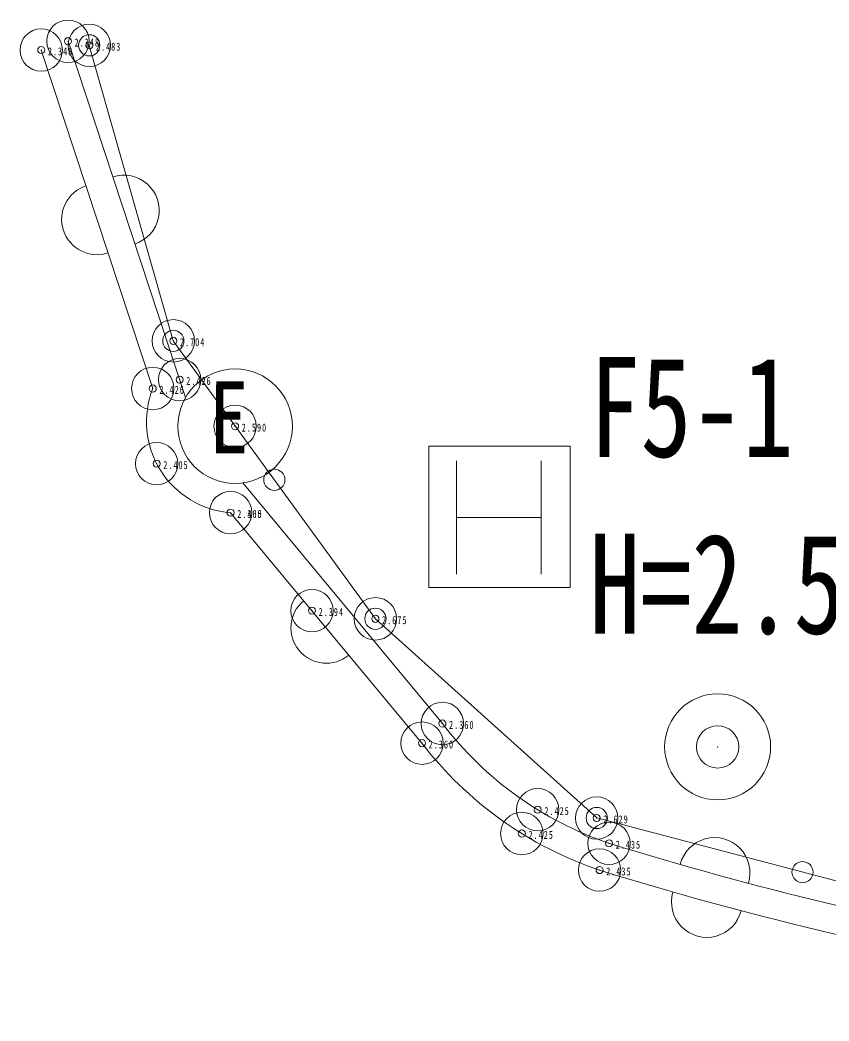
# Model space of a CAD drawing. Units: millimetres, scale not verified. Extents: x -252300 to 252300, y -178200 to 178200.
# Drawn here: x -75632 to -69910, y 115169 to 122247 of the extents above; entities that cross this region are included whole.
import ezdxf
from ezdxf.enums import TextEntityAlignment as Align

# ---------------------------------------------------------------- set-up
doc = ezdxf.new("R2010")
doc.units = ezdxf.units.MM
doc.header["$LTSCALE"] = 600
doc.header["$PDMODE"] = 32
doc.header["$PDSIZE"] = 300
for name, color, linetype, lineweight in [('0-1_S-SUV', 7, 'Continuous', 13), ('0-C_補助基準点，仮BM', 5, 'Continuous', 13), ('0-E_非表示独標', 253, 'Continuous', 13)]:
    doc.layers.add(name, color=color, linetype=linetype, lineweight=lineweight)
doc.layers.add('0-3_S-SUV-HTXT', color=7, linetype='Continuous')
doc.styles.add('ＭＳ ゴシック', font='')
doc.styles.get('ＭＳ ゴシック').set_extended_font_data('MS Gothic')

msp = doc.modelspace()

# ---------------------------------------------------------------- linework, layer by layer
at = {"layer": '0-1_S-SUV'}
for p, q in [((-74693.1, 119641), (-75482.5, 122034)), ((-74461.3, 119576.9), (-75292.6, 122096.7)), ((-72545.3, 119129), (-72545.3, 118329)), ((-71945.3, 119129), (-71945.3, 118329)), ((-74057, 118973.1), (-72644.2, 117272.1)), ((-72788.9, 117133.4), (-74142.6, 118763.1)), ((-72545.3, 118729), (-71945.3, 118729))]:
    msp.add_line(p, q, dxfattribs=at)
msp.add_lwpolyline([(-75142.4, 122067.7), (-74547.9, 119978.3), (-73118, 118012.9), (-71552.4, 116604), (-68641.5, 115838.2), (-62949.3, 115432.8)], dxfattribs=at)
msp.add_lwpolyline([(-71740.3, 119234), (-71740.3, 118234), (-72740.3, 118234), (-72740.3, 119234)], close=True, dxfattribs=at)
for centre, radius in [((-75142.4, 122067.7), 75), ((-74547.9, 119978.3), 75), ((-74110.5, 119374.5), 405), ((-73833, 118995.6), 75), ((-73118, 118012.9), 75), ((-71552.4, 116604), 75), ((-70096.9, 116221.1), 75)]:
    msp.add_circle(centre, radius, dxfattribs=at)
for centre, radius, start, end in [((-74897.9, 120900.2), 250, 288.25755, 108.25755), ((-75087.8, 120837.5), 250, 108.25755, 288.25755), ((-74093.3, 119405.5), 644.3, 158.56175, 265.61946), ((-73465.7, 117948.2), 250, 129.71331, 309.71331), ((-70666.2, 118780.6), 2487.5, 217.33129, 251.24766), ((-70688.3, 118744.5), 2647.3, 217.48884, 251.40521), ((-70719, 116215.8), 250, 342.86761, 166.37202), ((-64422.4, 139106.4), 23749.8, 252.74831, 268.19376), ((-64424.1, 139114.5), 23958, 252.74021, 268.18566), ((-70773.4, 116009.7), 250, 163.5574, 345.71085)]:
    msp.add_arc(centre, radius, start, end, dxfattribs=at)
at = {"layer": '0-C_補助基準点，仮BM'}
msp.add_circle((-70697.3, 117106.9), 375, dxfattribs=at)
msp.add_point((-70697.3, 117106.9), dxfattribs=at)
at = {"layer": '0-E_非表示独標'}
for centre in [(-75293.2, 122097), (-75482.2, 122034.5), (-75142.1, 122067.9), (-74547.6, 119978.2), (-74503.1, 119703.9), (-74693, 119641.1), (-74110.6, 119374.2), (-74665.5, 119109.5), (-74142.7, 118763.4), (-74142.7, 118763.4), (-73567, 118070.5), (-73118.1, 118012.6), (-72644.2, 117272), (-72788.5, 117133.3), (-71970.2, 116662.8), (-71552.9, 116603.9), (-72082.3, 116494.3), (-71465.4, 116425.1), (-71532.7, 116235.6)]:
    msp.add_circle(centre, 25, dxfattribs=at)
for p in [(-75293.2, 122097), (-75482.2, 122034.5), (-75142.1, 122067.9), (-74547.6, 119978.2), (-74503.1, 119703.9), (-74693, 119641.1), (-74110.6, 119374.2), (-74665.5, 119109.5), (-74142.7, 118763.4), (-73567, 118070.5), (-73118.1, 118012.6), (-72644.2, 117272), (-72788.5, 117133.3), (-71970.2, 116662.8), (-71552.9, 116603.9), (-72082.3, 116494.3), (-71465.4, 116425.1), (-71532.7, 116235.6)]:
    msp.add_point(p, dxfattribs=at)

# ---------------------------------------------------------------- texts
at = {"layer": '0-3_S-SUV-HTXT', "style": 'ＭＳ ゴシック', "width": 0.8}
msp.add_text('E', height=509.5, rotation=359.994, dxfattribs=at).set_placement((-74292.4, 119028.9), align=Align.BOTTOM_LEFT)
at = {"layer": '0-C_補助基準点，仮BM', "style": 'ＭＳ ゴシック', "width": 0.75}
for s, p in [('F5-1', (-71604.4, 118944.8)), ('H=2.579', (-71604.4, 117694.9))]:
    msp.add_text(s, height=707.7, rotation=359.994, dxfattribs=at).set_placement(p, align=Align.BOTTOM_LEFT)
at = {"layer": '0-E_非表示独標', "char_height": 56.61, "attachment_point": 7, "rotation": 359.994, "style": 'ＭＳ ゴシック'}
for s, insert in [('\\T1.25;\\W0.65;2.348', (-75246.3, 122058.4)), ('\\T1.25;\\W0.65;2.348', (-75435.4, 121995.9)), ('\\T1.25;\\W0.65;2.483', (-75095.3, 122029.3)), ('\\T1.25;\\W0.65;2.704', (-74500.7, 119939.6)), ('\\T1.25;\\W0.65;2.426', (-74456.2, 119665.3)), ('\\T1.25;\\W0.65;2.426', (-74646.2, 119602.5)), ('\\T1.25;\\W0.65;2.590', (-74063.8, 119335.6)), ('\\T1.25;\\W0.65;2.405', (-74618.7, 119070.9)), ('\\T1.25;\\W0.65;2.360', (-74095.8, 118724.8)), ('\\T1.25;\\W0.65;2.405', (-74095.8, 118724.8)), ('\\T1.25;\\W0.65;2.394', (-73520.1, 118031.9)), ('\\T1.25;\\W0.65;2.675', (-73071.2, 117974)), ('\\T1.25;\\W0.65;2.360', (-72597.3, 117233.4)), ('\\T1.25;\\W0.65;2.360', (-72741.6, 117094.7)), ('\\T1.25;\\W0.65;2.425', (-71923.3, 116624.2)), ('\\T1.25;\\W0.65;2.629', (-71506, 116565.3)), ('\\T1.25;\\W0.65;2.425', (-72035.5, 116455.7)), ('\\T1.25;\\W0.65;2.435', (-71418.6, 116386.5)), ('\\T1.25;\\W0.65;2.435', (-71485.9, 116197))]:
    msp.add_mtext(s, dxfattribs=dict(at, insert=insert))

doc.saveas('drawing.dxf')
